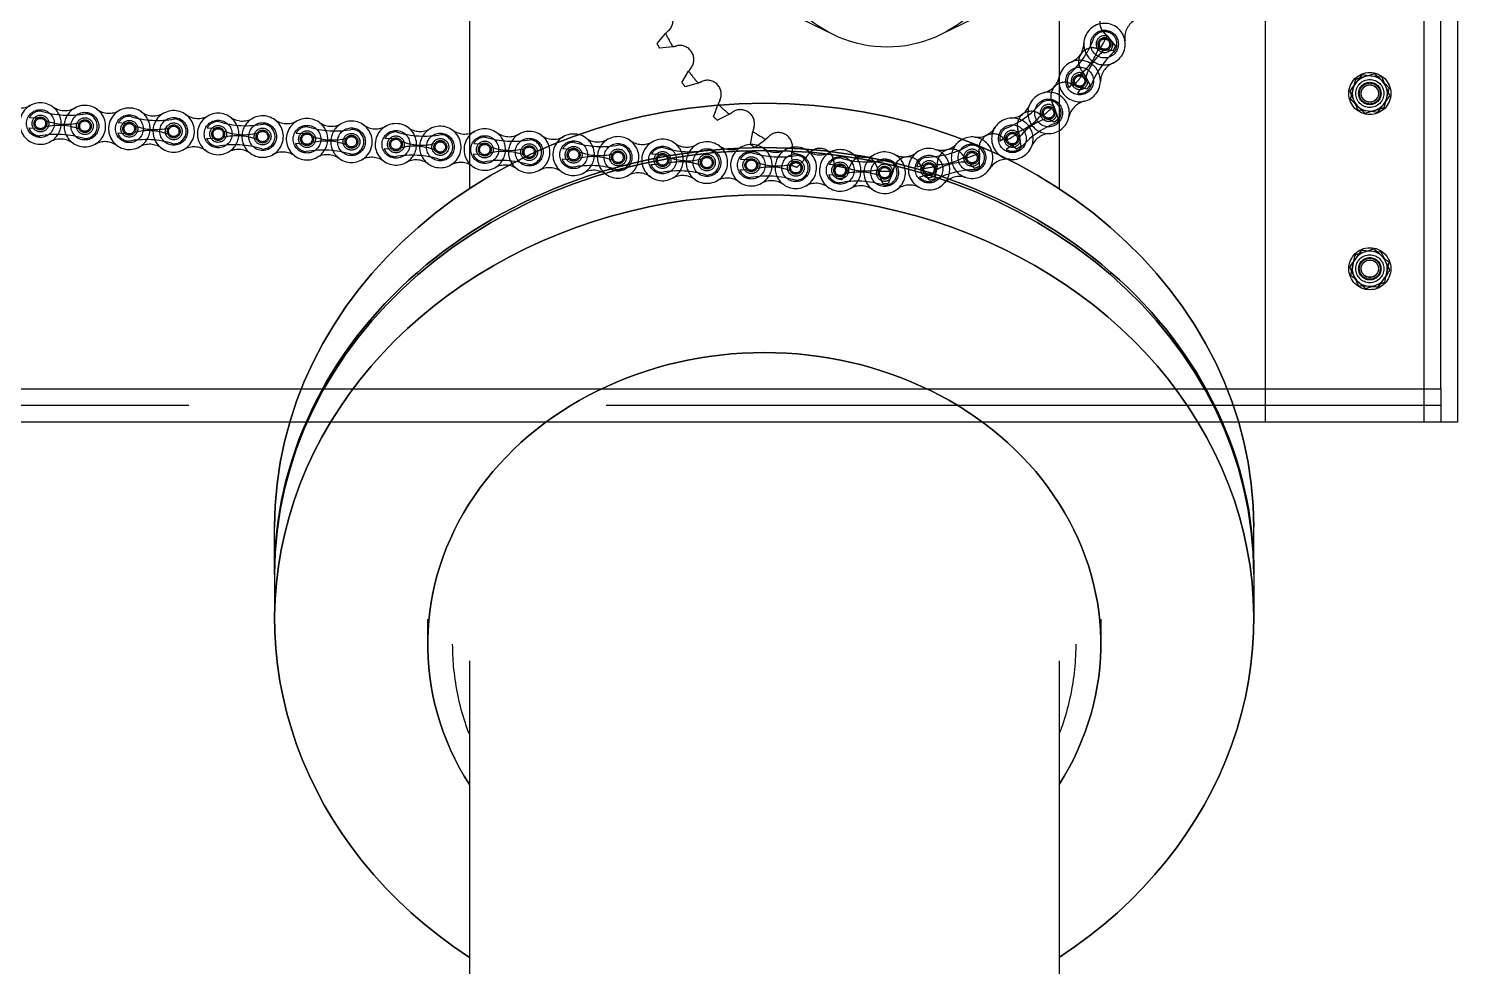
# Model space of a CAD drawing. Header units: metres. Extents: x 0 to 63075, y 0 to 44550.
# Drawn here: x 39748 to 40155.7, y 35649 to 35916.6 of the extents above; entities that cross this region are included whole.
import ezdxf

# ---------------------------------------------------------------- set-up
doc = ezdxf.new("R2010")
doc.units = ezdxf.units.M
doc.header["$LTSCALE"] = 75
doc.linetypes.add('HIDDEN2', pattern=[4.7625, 3.175, -1.5875])
for name, color, linetype in [('SDM', 7, 'Continuous'), ('SL1', 8, 'Continuous'), ('SL4', 4, 'Continuous'), ('ST1', 7, 'HIDDEN2')]:
    doc.layers.add(name, color=color, linetype=linetype)

# ---------------------------------------------------------------- blocks, each defined once
blk = doc.blocks.new('A$Cf33ee68d')
at = {"layer": 'SL1', "extrusion": (2.28848e-17, 1, 0)}
for p, q in [((16190.85, 7768.55), (16190.85, 7667.5)), ((16359.13, 7768.55), (16359.13, 7667.5)), ((16135.29, 7558.22), (16135.29, 7570.92)), ((16414.69, 7558.22), (16414.69, 7570.92)), ((16135.29, 7557.42), (16135.29, 7544.72)), ((16414.69, 7557.42), (16414.69, 7544.72)), ((16178.95, 7544.72), (16178.95, 7537.58)), ((16371.03, 7544.72), (16371.03, 7537.58)), ((16190.85, 7532.82), (16190.85, 7200.9)), ((16359.13, 7532.82), (16359.13, 7200.9))]:
    blk.add_line(p, q, dxfattribs=at)
at = {"layer": 'SL1'}
for centre, major_axis, start_param, end_param in [((16274.99, 7570.92), (-139.7, 0), -1.570796, 0), ((16274.99, 7570.92), (139.7, 0), 0, 1.570796), ((16274.99, 7558.22), (-139.7, 0), -1.570796, 0.003306), ((16274.99, 7557.42), (-139.7, 0), -1.570796, 0), ((16274.99, 7558.22), (139.7, 0), -0.003306, 1.570796), ((16274.99, 7557.42), (139.7, 0), 0, 1.570796), ((16274.99, 7544.72), (-139.7, 0), -1.570796, 0.924451), ((16274.99, 7544.72), (139.7, 0), -0.924451, 1.570796), ((16274.99, 7537.58), (-96.04, 0), -1.570796, 0.503102), ((16274.99, 7537.58), (96.04, 0), -0.503102, 1.570796)]:
    blk.add_ellipse(centre, major_axis=major_axis, ratio=0.866025, start_param=start_param, end_param=end_param, dxfattribs=at)
at = {"layer": 'SL1', "extrusion": (0, 0, -1)}
for centre, major_axis, start_param, end_param in [((16274.99, 7570.92), (-139.7, 0), 0, 1.570796), ((16274.99, 7570.92), (139.7, 0), -1.570796, 0), ((16274.99, 7558.22), (-139.7, 0), -0.003306, 1.570796), ((16274.99, 7557.42), (-139.7, 0), 0, 1.570796), ((16274.99, 7558.22), (139.7, 0), -1.570796, 0.003306), ((16274.99, 7557.42), (139.7, 0), -1.570796, 0), ((16274.99, 7544.72), (-139.7, 0), -0.924451, 1.570796), ((16274.99, 7544.72), (139.7, 0), -1.570796, 0.924451), ((16274.99, 7537.58), (-96.04, 0), -0.503102, 1.570796), ((16274.99, 7537.58), (96.04, 0), -1.570796, 0.503102)]:
    blk.add_ellipse(centre, major_axis=major_axis, ratio=0.866025, start_param=start_param, end_param=end_param, dxfattribs=at)
at = {"layer": 'SL1'}
for points, knots in [([(16190.85, 7511.87), (16190.32, 7513.28), (16189.82, 7514.71), (16188.6, 7518.6), (16187.97, 7521.1), (16186.97, 7526.14), (16186.6, 7528.68), (16186.18, 7533.34), (16186.09, 7535.46), (16186.09, 7537.58)], [489.042937, 489.042937, 489.042937, 489.042937, 493.941422, 493.941422, 502.327132, 502.327132, 510.669111, 510.669111, 517.567791, 517.567791, 517.567791, 517.567791]), ([(16363.89, 7537.58), (16363.89, 7537.07), (16363.88, 7536.56), (16363.82, 7533.5), (16363.63, 7530.96), (16362.98, 7525.9), (16362.51, 7523.39), (16361.33, 7518.43), (16360.6, 7515.97), (16359.55, 7513), (16359.34, 7512.43), (16359.13, 7511.87)], [240.750622, 240.750622, 240.750622, 240.750622, 242.416519, 242.416519, 250.711045, 250.711045, 259.00923, 259.00923, 267.328975, 267.328975, 269.276811, 269.276811, 269.276811, 269.276811])]:
    blk.add_open_spline(points, degree=3, knots=knots, dxfattribs=at)
blk = doc.blocks.new('A$C6e6623c1')
at = {"layer": 'SL4'}
for p, q in [((4619.71, 1481.35), (4619.71, 1725.35)), ((4664.95, 1481.35), (4664.95, 1725.35)), ((4674.48, 1725.35), (4674.48, 1481.35)), ((4496.33, 1591.91), (4459.15, 1610.1)), ((4564.28, 1610.1), (4527.09, 1591.91)), ((4647.21, 1580.42), (4645.47, 1578.11)), ((4652.94, 1579.73), (4650.07, 1580.07)), ((4646.01, 1570.49), (4648.88, 1570.15)), ((4651.74, 1569.8), (4653.47, 1572.11)), ((4646.99, 1530.32), (4645.36, 1527.94)), ((4652.75, 1529.87), (4649.87, 1530.09)), ((4651.96, 1519.9), (4653.59, 1522.28)), ((4646.2, 1520.35), (4649.08, 1520.13)), ((3717.21, 1490.88), (4619.71, 1490.88)), ((4619.71, 1481.35), (3912.48, 1481.35)), ((4664.95, 1481.35), (4619.71, 1481.35)), ((4674.48, 1481.35), (4664.95, 1481.35))]:
    blk.add_line(p, q, dxfattribs=at)
blk.add_circle((4511.71, 1623.35), 35, dxfattribs=at)
for centre, start, end in [((4649.48, 1575.11), 143.1301, 203.1301), ((4649.48, 1575.11), 83.1301, 143.1301), ((4649.48, 1575.11), 23.1301, 83.1301), ((4649.48, 1575.11), 323.1301, 23.1301), ((4649.48, 1575.11), 203.1301, 263.1301), ((4649.48, 1575.11), 263.1301, 323.1301), ((4649.48, 1525.11), 85.4648, 145.4648), ((4649.48, 1525.11), 25.4648, 85.4648), ((4649.48, 1525.11), 145.4648, 205.4648), ((4649.48, 1525.11), 325.4648, 25.4648), ((4649.48, 1525.11), 205.4648, 265.4648), ((4649.48, 1525.11), 265.4648, 325.4648)]:
    blk.add_arc(centre, 5, start, end, dxfattribs=at)
for points, knots in [([(4645.47, 1578.11), (4645.43, 1578.06), (4644.85, 1577.28), (4644.28, 1576.51), (4643.74, 1575.8)], [0, 0, 0, 0, 0.070201, 1, 1, 1, 1]), ([(4650.07, 1580.07), (4650.01, 1580.08), (4649.04, 1580.2), (4648.09, 1580.31), (4647.21, 1580.42)], [0, 0, 0, 0, 0.070201, 1, 1, 1, 1]), ([(4654.07, 1577.07), (4653.98, 1577.28), (4653.6, 1578.18), (4653.23, 1579.06), (4652.94, 1579.73)], [0, 0, 0, 0, 0.231849, 1, 1, 1, 1]), ([(4643.74, 1575.8), (4644.03, 1575.13), (4644.4, 1574.25), (4644.79, 1573.35), (4644.88, 1573.15)], [0, 0, 0, 0, 0.768151, 1, 1, 1, 1]), ([(4653.47, 1572.11), (4653.52, 1572.16), (4654.1, 1572.94), (4654.67, 1573.71), (4655.21, 1574.42)], [0, 0, 0, 0, 0.070201, 1, 1, 1, 1]), ([(4655.21, 1574.42), (4655.13, 1574.6), (4654.76, 1575.47), (4654.38, 1576.36), (4654.07, 1577.07)], [0, 0, 0, 0, 0.211001, 1, 1, 1, 1]), ([(4644.88, 1573.15), (4645.18, 1572.44), (4645.56, 1571.54), (4645.93, 1570.67), (4646.01, 1570.49)], [0, 0, 0, 0, 0.7889992, 1, 1, 1, 1]), ([(4648.88, 1570.15), (4648.94, 1570.14), (4649.91, 1570.02), (4650.86, 1569.91), (4651.74, 1569.8)], [0, 0, 0, 0, 0.070201, 1, 1, 1, 1]), ([(4649.87, 1530.09), (4649.8, 1530.1), (4648.83, 1530.18), (4647.88, 1530.25), (4646.99, 1530.32)], [0, 0, 0, 0, 0.070201, 1, 1, 1, 1]), ([(4653.99, 1527.26), (4653.89, 1527.46), (4653.47, 1528.35), (4653.06, 1529.21), (4652.75, 1529.87)], [0, 0, 0, 0, 0.231849, 1, 1, 1, 1]), ([(4645.36, 1527.94), (4645.32, 1527.89), (4644.76, 1527.09), (4644.22, 1526.3), (4643.72, 1525.57)], [0, 0, 0, 0, 0.070201, 1, 1, 1, 1]), ([(4643.72, 1525.57), (4644.03, 1524.91), (4644.44, 1524.05), (4644.86, 1523.16), (4644.96, 1522.96)], [0, 0, 0, 0, 0.768151, 1, 1, 1, 1]), ([(4655.23, 1524.65), (4655.15, 1524.83), (4654.74, 1525.68), (4654.32, 1526.56), (4653.99, 1527.26)], [0, 0, 0, 0, 0.211001, 1, 1, 1, 1]), ([(4644.96, 1522.96), (4645.29, 1522.26), (4645.71, 1521.38), (4646.12, 1520.53), (4646.2, 1520.35)], [0, 0, 0, 0, 0.788999, 1, 1, 1, 1]), ([(4653.59, 1522.28), (4653.63, 1522.33), (4654.19, 1523.13), (4654.73, 1523.92), (4655.23, 1524.65)], [0, 0, 0, 0, 0.070201, 1, 1, 1, 1]), ([(4649.08, 1520.13), (4649.15, 1520.12), (4650.12, 1520.04), (4651.07, 1519.97), (4651.96, 1519.9)], [0, 0, 0, 0, 0.070201, 1, 1, 1, 1])]:
    blk.add_open_spline(points, degree=3, knots=knots, dxfattribs=at)
at = {"layer": 'ST1'}
for p, q in [((4664.95, 1481.35), (4664.95, 1725.35)), ((4669.71, 1490.88), (4669.71, 1715.82)), ((4446.09, 1589.37), (4448.55, 1592.27)), ((4574.52, 1591.55), (4576.94, 1588.62)), ((4450.57, 1588.45), (4446.79, 1588.04)), ((4572.71, 1587.73), (4572.45, 1587.76)), ((4576.23, 1587.3), (4574.46, 1587.52)), ((4453.21, 1578.2), (4455.11, 1581.49)), ((4457.79, 1578.09), (4454.14, 1577.02)), ((4564.84, 1578.57), (4563.65, 1576.81)), ((4567.83, 1580.85), (4569.69, 1577.53)), ((4645.35, 1579.15), (4644.63, 1576.35)), ((4650.91, 1580.7), (4648.13, 1579.92)), ((4565.38, 1577.4), (4565.12, 1577.48)), ((4567.29, 1576.92), (4566.1, 1575.16)), ((4568.75, 1576.36), (4567.07, 1576.88)), ((4653.6, 1571.07), (4654.32, 1573.87)), ((4462.22, 1568.48), (4463.5, 1572.05)), ((4559.34, 1571.51), (4560.58, 1567.92)), ((4648.04, 1569.52), (4650.82, 1570.3)), ((4269.14, 1568.07), (4267.02, 1568.2)), ((4294.5, 1566.59), (4292.38, 1566.71)), ((4466.73, 1569.19), (4463.34, 1567.48)), ((4556.31, 1568.56), (4556.07, 1568.68)), ((4559.45, 1566.93), (4557.87, 1567.75)), ((4268.97, 1565.13), (4266.85, 1565.25)), ((4294.32, 1563.64), (4292.2, 1563.77)), ((4319.68, 1562.16), (4317.56, 1562.28)), ((4319.85, 1565.1), (4317.73, 1565.23)), ((4345.21, 1563.62), (4343.09, 1563.74)), ((4370.57, 1562.13), (4368.45, 1562.26)), ((4472.81, 1560.52), (4473.43, 1564.27)), ((4477.13, 1562.03), (4474.09, 1559.74)), ((4545.72, 1562.76), (4543.99, 1561.53)), ((4545.82, 1561.47), (4545.6, 1561.64)), ((4549.32, 1563.84), (4549.9, 1560.08)), ((4345.04, 1560.67), (4342.92, 1560.8)), ((4370.39, 1559.19), (4368.27, 1559.31)), ((4395.75, 1557.7), (4393.63, 1557.83)), ((4395.92, 1560.65), (4393.8, 1560.77)), ((4421.28, 1559.16), (4419.16, 1559.29)), ((4446.64, 1557.68), (4444.52, 1557.8)), ((4484.65, 1554.58), (4484.59, 1558.38)), ((4538.09, 1558.08), (4537.99, 1554.28)), ((4547.43, 1560.36), (4545.7, 1559.12)), ((4548.61, 1559.32), (4547.21, 1560.39)), ((4421.11, 1556.22), (4418.99, 1556.34)), ((4446.46, 1554.73), (4444.34, 1554.86)), ((4471.82, 1553.25), (4469.7, 1553.37)), ((4471.99, 1556.19), (4469.87, 1556.32)), ((4488.63, 1556.84), (4486.05, 1554.05)), ((4497.34, 1554.7), (4495.22, 1554.81)), ((4497.37, 1550.86), (4496.63, 1554.58)), ((4500.88, 1553.79), (4498.84, 1550.58)), ((4522.26, 1554.68), (4520.21, 1554.13)), ((4521.9, 1553.43), (4521.75, 1553.67)), ((4526.01, 1554.42), (4525.23, 1550.7)), ((4534.21, 1556.39), (4534.04, 1556.58)), ((4536.58, 1553.76), (4535.39, 1555.08)), ((4497.19, 1551.75), (4495.07, 1551.86)), ((4509.25, 1552.74), (4509.15, 1553)), ((4510.54, 1549.46), (4509.9, 1551.1)), ((4513.47, 1552.97), (4512.04, 1549.45)), ((4523.02, 1551.82), (4520.97, 1551.28)), ((4523.75, 1550.44), (4522.83, 1551.93)), ((4645.19, 1528.97), (4644.58, 1526.15)), ((4650.68, 1530.76), (4647.93, 1529.87)), ((4653.76, 1521.25), (4654.37, 1524.07)), ((4648.27, 1519.46), (4651.02, 1520.35)), ((3669.71, 1490.88), (4669.71, 1490.88)), ((4619.71, 1490.88), (4669.71, 1490.88)), ((4669.71, 1490.88), (4669.71, 1484.41)), ((4669.71, 1486.11), (3669.71, 1486.11)), ((4669.71, 1484.41), (4669.71, 1481.35))]:
    blk.add_line(p, q, dxfattribs=at)
for centre, radius in [((4573.78, 1589.2), 3.96), ((4573.78, 1589.2), 1.85), ((4573.78, 1589.2), 1.48), ((4566.68, 1578.67), 3.96), ((4566.68, 1578.67), 1.84), ((4566.68, 1578.67), 1.48), ((4649.48, 1575.11), 6), ((4649.48, 1575.11), 4), ((4649.48, 1575.11), 3.2), ((4649.48, 1575.11), 3), ((4649.48, 1575.11), 2.5), ((4649.48, 1575.11), 2.45), ((4270.16, 1566.54), 3.96), ((4282.84, 1565.79), 3.96), ((4557.82, 1569.57), 3.96), ((4557.82, 1569.57), 1.85), ((4557.82, 1569.57), 1.48), ((4270.16, 1566.54), 2.4), ((4270.16, 1566.54), 1.84), ((4270.16, 1566.54), 1.48), ((4282.84, 1565.79), 2.4), ((4282.84, 1565.79), 1.84), ((4282.84, 1565.79), 1.48), ((4295.52, 1565.05), 3.96), ((4295.52, 1565.05), 2.4), ((4295.52, 1565.05), 1.85), ((4295.52, 1565.05), 1.48), ((4308.19, 1564.31), 3.96), ((4308.19, 1564.31), 2.4), ((4308.19, 1564.31), 1.84), ((4308.19, 1564.31), 1.48), ((4320.87, 1563.57), 3.96), ((4320.87, 1563.57), 2.4), ((4333.55, 1562.82), 3.96), ((4346.23, 1562.08), 3.96), ((4547.48, 1562.2), 3.96), ((4320.87, 1563.57), 1.84), ((4320.87, 1563.57), 1.48), ((4333.55, 1562.82), 2.4), ((4333.55, 1562.82), 1.84), ((4333.55, 1562.82), 1.48), ((4346.23, 1562.08), 2.4), ((4346.23, 1562.08), 1.85), ((4346.23, 1562.08), 1.48), ((4358.91, 1561.34), 3.96), ((4358.91, 1561.34), 2.4), ((4358.91, 1561.34), 1.85), ((4358.91, 1561.34), 1.48), ((4371.59, 1560.6), 3.96), ((4371.59, 1560.6), 2.4), ((4371.59, 1560.6), 1.84), ((4371.59, 1560.6), 1.48), ((4384.26, 1559.85), 3.96), ((4384.26, 1559.85), 2.4), ((4384.26, 1559.85), 1.84), ((4396.94, 1559.11), 3.96), ((4396.94, 1559.11), 2.4), ((4409.62, 1558.37), 3.96), ((4422.3, 1557.63), 3.96), ((4547.48, 1562.2), 1.85), ((4547.48, 1562.2), 1.48), ((4384.26, 1559.85), 1.48), ((4396.94, 1559.11), 1.84), ((4396.94, 1559.11), 1.48), ((4409.62, 1558.37), 2.4), ((4409.62, 1558.37), 1.84), ((4409.62, 1558.37), 1.48), ((4422.3, 1557.63), 2.4), ((4422.3, 1557.63), 1.85), ((4422.3, 1557.63), 1.48), ((4434.98, 1556.88), 3.96), ((4434.98, 1556.88), 2.4), ((4434.98, 1556.88), 1.85), ((4434.98, 1556.88), 1.48), ((4447.66, 1556.14), 3.96), ((4447.66, 1556.14), 2.4), ((4447.66, 1556.14), 1.85), ((4447.66, 1556.14), 1.48), ((4460.33, 1555.4), 3.96), ((4460.33, 1555.4), 2.4), ((4473.01, 1554.66), 3.96), ((4485.69, 1553.91), 3.96), ((4523.71, 1553.53), 3.96), ((4535.98, 1556.8), 3.96), ((4535.98, 1556.8), 1.85), ((4535.98, 1556.8), 1.48), ((4460.33, 1555.4), 1.84), ((4460.33, 1555.4), 1.48), ((4473.01, 1554.66), 2.4), ((4473.01, 1554.66), 1.84), ((4473.01, 1554.66), 1.48), ((4485.69, 1553.91), 2.4), ((4485.69, 1553.91), 1.84), ((4485.69, 1553.91), 1.48), ((4498.37, 1553.17), 3.96), ((4498.37, 1553.17), 2.4), ((4498.37, 1553.17), 1.85), ((4498.37, 1553.17), 1.48), ((4511.05, 1552.51), 3.96), ((4511.05, 1552.51), 1.84), ((4511.05, 1552.51), 1.48), ((4523.71, 1553.53), 1.85), ((4523.71, 1553.53), 1.48), ((4649.48, 1525.11), 6), ((4649.48, 1525.11), 4), ((4649.48, 1525.11), 3.2), ((4649.48, 1525.11), 3), ((4649.48, 1525.11), 2.5), ((4649.48, 1525.11), 2.45)]:
    blk.add_circle(centre, radius, dxfattribs=at)
for centre, radius, start, end in [((4446.67, 1595.99), 4, 312.8866, 92.7465), ((4576.44, 1595.25), 4, 86.6009, 226.4608), ((4573.78, 1589.2), 5.92, 293.6027, 178.4693), ((4585.48, 1591), 5.92, 123.8884, 188.755), ((4463.22, 1577.35), 20.92, 131.3501, 134.5273), ((4511.71, 1623.35), 70.4, 206.201, 209.7178), ((4546.1, 1600.19), 26.32, 312.0762, 339.9959), ((4573.78, 1589.2), 3.55, 326.036, 146.036), ((4573.78, 1589.2), 2.4, 68.051, 236.036), ((4511.71, 1623.35), 70.4, 329.6296, 333.1463), ((4559.68, 1576.8), 20.92, 44.8201, 47.9973), ((4511.71, 1623.35), 73.9, 207.3779, 208.5409), ((4446.44, 1608.96), 20.92, 281.3915, 284.5688), ((4452.6, 1584.81), 4, 323.1723, 103.0322), ((4561.94, 1589.52), 5.92, 293.6027, 358.4693), ((4570.38, 1584.14), 4, 76.3152, 216.1751), ((4556.67, 1593.07), 16.17, 309.029, 343.043), ((4573.78, 1589.2), 5.92, 178.4694, 293.6027), ((4583.79, 1574.8), 16.17, 129.029, 163.043), ((4594.36, 1567.68), 26.32, 132.0762, 159.9959), ((4576.82, 1608.22), 20.92, 254.7786, 257.9559), ((4573.78, 1589.2), 2.4, 236.036, 10.28), ((4511.71, 1623.35), 73.9, 330.8065, 331.9695), ((4472.21, 1569.43), 20.92, 141.6358, 144.8131), ((4566.68, 1578.67), 5.92, 113.6027, 358.4693), ((4566.68, 1578.67), 5.92, 358.4693, 113.6028), ((4578.52, 1578.35), 5.92, 113.6027, 178.4693), ((4511.71, 1623.35), 73.9, 217.6636, 218.8266), ((4511.71, 1623.35), 70.4, 216.4868, 220.0035), ((4450.06, 1597.53), 20.92, 291.6772, 294.8545), ((4460.43, 1574.88), 4, 333.458, 113.3179), ((4555.09, 1581.09), 5.92, 283.3171, 348.1837), ((4562.43, 1574.3), 4, 66.0294, 205.8894), ((4566.68, 1578.67), 3.55, 146.036, 211.4827), ((4573.07, 1596.83), 20.92, 244.4929, 247.6702), ((4566.68, 1578.67), 2.4, 59.6017, 236.036), ((4511.71, 1623.35), 70.4, 319.3439, 322.8606), ((4566.68, 1578.67), 2.4, 236.036, 1.0669), ((4550.6, 1568.99), 20.92, 34.5343, 37.7116), ((4557.82, 1569.57), 5.92, 273.0315, 157.8981), ((4566.68, 1578.67), 3.55, 260.5894, 326.036), ((4511.71, 1623.35), 73.9, 320.5208, 321.6838), ((4264.4, 1576.88), 5.92, 234.215, 299.0816), ((4270.16, 1566.54), 5.92, 54.215, 299.0816), ((4270.16, 1566.54), 3.55, 86.6483, 152.095), ((4278.2, 1595.21), 26.32, 252.6885, 280.6082), ((4270.16, 1566.54), 5.92, 299.0816, 54.2151), ((4277.08, 1576.14), 5.92, 234.215, 299.0816), ((4282.84, 1565.79), 5.92, 119.0816, 234.2151), ((4282.84, 1565.79), 5.92, 234.215, 119.0816), ((4289.76, 1575.4), 5.92, 234.215, 299.0816), ((4295.52, 1565.05), 5.92, 54.215, 299.0816), ((4295.52, 1565.05), 5.92, 299.0816, 54.2151), ((4302.44, 1574.65), 5.92, 234.215, 299.0816), ((4308.19, 1564.31), 5.92, 234.215, 119.0816), ((4482.47, 1563.25), 20.92, 151.9215, 155.0988), ((4511.71, 1623.35), 70.4, 226.7725, 230.2892), ((4455.66, 1586.94), 20.92, 301.9629, 305.1402), ((4469.91, 1566.5), 4, 343.7437, 123.6037), ((4535.77, 1589.58), 26.32, 291.5049, 319.4246), ((4546.85, 1574.02), 5.92, 273.0315, 337.8981), ((4552.86, 1566.03), 4, 55.7437, 195.6037), ((4557.82, 1569.57), 5.92, 157.8981, 273.0314), ((4557.82, 1569.57), 2.4, 47.488, 215.4648), ((4557.82, 1569.57), 3.55, 305.4648, 125.4648), ((4511.71, 1623.35), 70.4, 309.0582, 312.5749), ((4540.27, 1562.92), 20.92, 24.2486, 27.4259), ((4569.41, 1567.14), 5.92, 103.3171, 168.1837), ((4275.54, 1549.84), 16.17, 69.6413, 103.6553), ((4277.45, 1582.49), 16.17, 249.6413, 283.6553), ((4282.84, 1565.79), 3.55, 266.6483, 86.6483), ((4295.52, 1565.05), 3.55, 86.6483, 152.095), ((4303.56, 1593.73), 26.32, 252.6885, 280.6082), ((4302.81, 1581), 16.17, 249.6413, 283.6553), ((4308.19, 1564.31), 5.92, 119.0816, 234.2151), ((4308.19, 1564.31), 3.55, 266.6483, 86.6483), ((4315.12, 1573.91), 5.92, 234.215, 299.0816), ((4320.87, 1563.57), 5.92, 54.215, 299.0816), ((4320.87, 1563.57), 3.55, 86.6483, 152.095), ((4328.91, 1592.24), 26.32, 252.6885, 280.6082), ((4320.87, 1563.57), 5.92, 299.0816, 54.2151), ((4327.8, 1573.17), 5.92, 234.215, 299.0816), ((4333.55, 1562.82), 5.92, 119.0816, 234.2151), ((4333.55, 1562.82), 5.92, 234.215, 119.0816), ((4333.55, 1562.82), 3.55, 266.6483, 86.6483), ((4340.47, 1572.43), 5.92, 234.215, 299.0816), ((4346.23, 1562.08), 5.92, 54.215, 299.0816), ((4346.23, 1562.08), 3.55, 86.6483, 152.095), ((4354.27, 1590.76), 26.32, 252.6885, 280.6082), ((4346.23, 1562.08), 5.92, 299.0816, 54.2151), ((4353.15, 1571.68), 5.92, 234.215, 299.0816), ((4358.91, 1561.34), 5.92, 119.0816, 234.2151), ((4358.91, 1561.34), 5.92, 234.215, 119.0816), ((4365.83, 1570.94), 5.92, 234.215, 299.0816), ((4371.59, 1560.6), 5.92, 54.215, 299.0816), ((4384.26, 1559.85), 5.92, 234.215, 119.0816), ((4511.71, 1623.35), 73.9, 227.9493, 229.1123), ((4547.48, 1562.2), 5.92, 93.0315, 337.8981), ((4547.48, 1562.2), 5.92, 337.898, 93.0315), ((4543.16, 1579.2), 16.17, 288.4578, 322.4718), ((4562.14, 1552.57), 16.17, 108.4578, 142.4718), ((4569.53, 1542.19), 26.32, 111.5049, 139.4246), ((4567.35, 1586.3), 20.92, 234.2072, 237.3845), ((4557.82, 1569.57), 2.4, 215.4648, 349.7014), ((4511.71, 1623.35), 73.9, 310.2351, 311.398), ((4270.16, 1566.54), 3.55, 201.2017, 266.6483), ((4274.8, 1537.12), 26.32, 72.6885, 100.6082), ((4275.91, 1556.19), 5.92, 54.215, 119.0816), ((4295.52, 1565.05), 3.55, 201.2017, 266.6483), ((4300.15, 1535.63), 26.32, 72.6885, 100.6082), ((4300.9, 1548.35), 16.17, 69.6413, 103.6553), ((4320.87, 1563.57), 3.55, 201.2017, 266.6483), ((4326.26, 1546.87), 16.17, 69.6413, 103.6553), ((4328.17, 1579.52), 16.17, 249.6413, 283.6553), ((4351.61, 1545.38), 16.17, 69.6413, 103.6553), ((4353.52, 1578.03), 16.17, 249.6413, 283.6553), ((4358.91, 1561.34), 3.55, 266.6483, 86.6483), ((4371.59, 1560.6), 3.55, 86.6483, 152.095), ((4379.63, 1589.27), 26.32, 252.6885, 280.6082), ((4371.59, 1560.6), 5.92, 299.0816, 54.2151), ((4378.51, 1570.2), 5.92, 234.215, 299.0816), ((4384.26, 1559.85), 5.92, 119.0816, 234.2151), ((4384.26, 1559.85), 3.55, 266.6483, 86.6483), ((4391.19, 1569.46), 5.92, 234.215, 299.0816), ((4396.94, 1559.11), 5.92, 54.215, 299.0816), ((4396.94, 1559.11), 3.55, 86.6483, 152.095), ((4404.98, 1587.79), 26.32, 252.6885, 280.6082), ((4396.94, 1559.11), 5.92, 299.0816, 54.2151), ((4403.87, 1568.71), 5.92, 234.215, 299.0816), ((4409.62, 1558.37), 5.92, 119.0816, 234.2151), ((4409.62, 1558.37), 5.92, 234.215, 119.0816), ((4409.62, 1558.37), 3.55, 266.6483, 86.6483), ((4416.54, 1567.97), 5.92, 234.215, 299.0816), ((4422.3, 1557.63), 5.92, 54.215, 299.0816), ((4422.3, 1557.63), 5.92, 299.0816, 54.2151), ((4429.22, 1567.23), 5.92, 234.215, 299.0816), ((4434.98, 1556.88), 5.92, 119.0816, 234.2151), ((4434.98, 1556.88), 5.92, 234.215, 119.0816), ((4441.9, 1566.49), 5.92, 234.215, 299.0816), ((4447.66, 1556.14), 5.92, 54.215, 299.0816), ((4493.67, 1558.99), 20.92, 162.2072, 165.3845), ((4511.71, 1623.35), 70.4, 237.0582, 240.5749), ((4463.06, 1577.52), 20.92, 312.2486, 315.4259), ((4480.74, 1559.95), 4, 354.0294, 133.8894), ((4535.98, 1556.8), 5.92, 252.4602, 137.3268), ((4537.48, 1568.54), 5.92, 262.7458, 327.6124), ((4541.97, 1559.6), 4, 45.458, 185.3179), ((4547.48, 1562.2), 3.55, 125.4648, 190.9114), ((4559.84, 1576.97), 20.92, 223.9215, 227.0988), ((4547.48, 1562.2), 2.4, 39.0437, 215.4648), ((4511.71, 1623.35), 70.4, 298.7725, 302.2892), ((4529.02, 1558.79), 20.92, 13.9629, 17.1402), ((4558.45, 1557.75), 5.92, 93.0315, 157.8981), ((4288.59, 1555.45), 5.92, 54.215, 119.0816), ((4301.27, 1554.7), 5.92, 54.215, 119.0816), ((4313.95, 1553.96), 5.92, 54.215, 119.0816), ((4325.51, 1534.15), 26.32, 72.6885, 100.6082), ((4326.63, 1553.22), 5.92, 54.215, 119.0816), ((4339.31, 1552.48), 5.92, 54.215, 119.0816), ((4346.23, 1562.08), 3.55, 201.2017, 266.6483), ((4350.87, 1532.66), 26.32, 72.6885, 100.6082), ((4351.98, 1551.73), 5.92, 54.215, 119.0816), ((4371.59, 1560.6), 3.55, 201.2017, 266.6483), ((4376.22, 1531.18), 26.32, 72.6885, 100.6082), ((4376.97, 1543.9), 16.17, 69.6413, 103.6553), ((4378.88, 1576.55), 16.17, 249.6413, 283.6553), ((4396.94, 1559.11), 3.55, 201.2017, 266.6483), ((4402.33, 1542.41), 16.17, 69.6413, 103.6553), ((4404.24, 1575.06), 16.17, 249.6413, 283.6553), ((4422.3, 1557.63), 3.55, 86.6483, 152.095), ((4430.34, 1586.3), 26.32, 252.6885, 280.6082), ((4429.59, 1573.58), 16.17, 249.6413, 283.6553), ((4434.98, 1556.88), 3.55, 266.6483, 86.6483), ((4447.66, 1556.14), 3.55, 86.6483, 152.095), ((4455.7, 1584.82), 26.32, 252.6885, 280.6082), ((4447.66, 1556.14), 5.92, 299.0816, 54.2151), ((4454.58, 1565.74), 5.92, 234.215, 299.0816), ((4460.33, 1555.4), 5.92, 119.0816, 234.2151), ((4460.33, 1555.4), 5.92, 234.215, 119.0816), ((4460.33, 1555.4), 3.55, 266.6483, 86.6483), ((4467.26, 1565), 5.92, 234.215, 299.0816), ((4473.01, 1554.66), 5.92, 54.215, 299.0816), ((4473.01, 1554.66), 3.55, 86.6483, 152.095), ((4511.71, 1623.35), 73.9, 238.2351, 239.398), ((4481.05, 1583.33), 26.32, 252.6885, 280.6082), ((4473.01, 1554.66), 5.92, 299.0816, 54.2151), ((4479.93, 1564.26), 5.92, 234.215, 299.0816), ((4485.69, 1553.91), 5.92, 119.0816, 234.2151), ((4485.69, 1553.91), 5.92, 234.215, 119.0816), ((4505.45, 1556.8), 20.92, 172.4929, 175.6702), ((4511.71, 1623.35), 70.4, 247.3439, 250.8606), ((4485.69, 1553.91), 3.55, 266.6483, 86.6483), ((4472.03, 1569.57), 20.92, 322.5343, 325.7116), ((4492.61, 1563.52), 5.92, 234.215, 299.0816), ((4492.55, 1555.44), 4, 4.3152, 144.1751), ((4498.37, 1553.17), 5.92, 54.6011, 299.4678), ((4498.37, 1553.17), 5.92, 299.4677, 54.6012), ((4505.23, 1562.82), 5.92, 234.6011, 299.4678), ((4511.05, 1552.51), 5.92, 119.4677, 234.6012), ((4511.05, 1552.51), 5.92, 234.6011, 119.4678), ((4516.58, 1562.98), 5.92, 242.1746, 307.0412), ((4523.71, 1553.53), 5.92, 72.4602, 317.3268), ((4522.37, 1583.28), 26.32, 270.9336, 298.8533), ((4527.28, 1564.82), 5.92, 252.4602, 317.3268), ((4523.71, 1553.53), 5.92, 317.3268, 72.4602), ((4530.1, 1555.23), 4, 35.1723, 175.0322), ((4535.98, 1556.8), 5.92, 137.3269, 252.4601), ((4550.78, 1569.12), 20.92, 213.6358, 216.8131), ((4535.98, 1556.8), 2.4, 26.9248, 194.8935), ((4511.71, 1623.35), 70.4, 288.4868, 292.0035), ((4535.98, 1556.8), 3.55, 284.8935, 104.8935), ((4517.21, 1556.74), 20.92, 3.6772, 6.8545), ((4547.48, 1562.2), 2.4, 215.4648, 340.4858), ((4547.48, 1562.2), 3.55, 240.0181, 305.4648), ((4511.71, 1623.35), 73.9, 299.9493, 301.1123), ((4364.66, 1550.99), 5.92, 54.215, 119.0816), ((4377.34, 1550.25), 5.92, 54.215, 119.0816), ((4390.02, 1549.51), 5.92, 54.215, 119.0816), ((4401.58, 1529.69), 26.32, 72.6885, 100.6082), ((4402.7, 1548.76), 5.92, 54.215, 119.0816), ((4415.38, 1548.02), 5.92, 54.215, 119.0816), ((4422.3, 1557.63), 3.55, 201.2017, 266.6483), ((4426.94, 1528.21), 26.32, 72.6885, 100.6082), ((4427.68, 1540.93), 16.17, 69.6413, 103.6553), ((4447.66, 1556.14), 3.55, 201.2017, 266.6483), ((4453.04, 1539.44), 16.17, 69.6413, 103.6553), ((4454.95, 1572.09), 16.17, 249.6413, 283.6553), ((4473.01, 1554.66), 3.55, 201.2017, 266.6483), ((4478.39, 1537.96), 16.17, 69.6413, 103.6553), ((4480.31, 1570.61), 16.17, 249.6413, 283.6553), ((4511.71, 1623.35), 73.9, 248.5208, 249.6838), ((4498.37, 1553.17), 3.55, 87.0345, 152.4811), ((4517.44, 1556.76), 20.92, 182.7786, 185.9559), ((4511.71, 1623.35), 70.4, 257.6296, 261.1463), ((4506.21, 1581.9), 26.32, 253.0746, 280.9943), ((4505.56, 1569.17), 16.17, 250.0275, 284.0415), ((4482.27, 1563.34), 20.92, 332.8201, 335.9973), ((4504.99, 1553.11), 4, 14.6009, 154.4608), ((4511.05, 1552.51), 2.4, 6.7104, 177.0345), ((4529.24, 1558.85), 20.92, 193.0643, 196.2416), ((4511.05, 1552.51), 3.55, 267.0345, 87.0345), ((4493.45, 1559.05), 20.92, 343.1058, 346.283), ((4517.64, 1553.04), 4, 24.8866, 164.7465), ((4523.71, 1553.53), 3.55, 104.8935, 170.3401), ((4540.47, 1563.01), 20.92, 203.3501, 206.5273), ((4523.71, 1553.53), 2.4, 18.4855, 194.8935), ((4511.71, 1623.35), 70.4, 278.201, 281.7178), ((4537.33, 1527.05), 26.32, 90.9336, 118.8533), ((4525.64, 1570.97), 16.17, 267.8865, 301.9005), ((4534.05, 1539.36), 16.17, 87.8865, 121.9005), ((4505.23, 1556.82), 20.92, 353.3915, 356.5688), ((4535.98, 1556.8), 2.4, 194.8935, 329.1229), ((4511.71, 1623.35), 73.9, 289.6636, 290.8266), ((4545.98, 1550.46), 5.92, 82.7458, 147.6124), ((4428.05, 1547.28), 5.92, 54.215, 119.0816), ((4440.73, 1546.54), 5.92, 54.215, 119.0816), ((4452.29, 1526.72), 26.32, 72.6885, 100.6082), ((4453.41, 1545.79), 5.92, 54.215, 119.0816), ((4466.09, 1545.05), 5.92, 54.215, 119.0816), ((4477.65, 1525.24), 26.32, 72.6885, 100.6082), ((4478.77, 1544.31), 5.92, 54.215, 119.0816), ((4491.44, 1543.57), 5.92, 54.215, 119.0816), ((4498.37, 1553.17), 3.55, 201.5878, 267.0345), ((4511.71, 1623.35), 73.9, 258.8065, 259.9695), ((4503.2, 1523.78), 26.32, 73.0746, 100.9943), ((4503.86, 1536.51), 16.17, 70.0275, 104.0415), ((4511.05, 1552.51), 2.4, 177.0345, 309.0268), ((4511.71, 1623.35), 70.4, 267.9153, 271.4321), ((4511.71, 1623.35), 73.9, 269.0922, 270.2552), ((4523.71, 1553.53), 3.55, 219.4469, 284.8935), ((4523.71, 1553.53), 2.4, 194.8935, 319.905), ((4511.71, 1623.35), 73.9, 279.3779, 280.5409), ((4532.42, 1545.51), 5.92, 72.4602, 137.3268), ((4504.19, 1542.86), 5.92, 54.6011, 119.4678), ((4518.18, 1543.06), 5.92, 62.1746, 127.0412)]:
    blk.add_arc(centre, radius, start, end, dxfattribs=at)
for points, knots in [([(4648.13, 1579.92), (4648.06, 1579.91), (4647.12, 1579.64), (4646.2, 1579.39), (4645.35, 1579.15)], [0, 0, 0, 0, 0.070201, 1, 1, 1, 1]), ([(4650.91, 1580.7), (4651.08, 1580.53), (4651.75, 1579.88), (4652.45, 1579.19), (4652.97, 1578.69)], [0, 0, 0, 0, 0.257551, 1, 1, 1, 1]), ([(4652.97, 1578.69), (4653.16, 1578.5), (4653.86, 1577.82), (4654.54, 1577.15), (4655.03, 1576.67)], [0, 0, 0, 0, 0.2686336, 1, 1, 1, 1]), ([(4644.63, 1576.35), (4644.61, 1576.28), (4644.37, 1575.34), (4644.14, 1574.41), (4643.92, 1573.55)], [0, 0, 0, 0, 0.070201, 1, 1, 1, 1]), ([(4654.32, 1573.87), (4654.34, 1573.94), (4654.58, 1574.88), (4654.81, 1575.81), (4655.03, 1576.67)], [0, 0, 0, 0, 0.070201, 1, 1, 1, 1]), ([(4643.92, 1573.55), (4644.09, 1573.38), (4644.76, 1572.73), (4645.46, 1572.04), (4645.98, 1571.53)], [0, 0, 0, 0, 0.257551, 1, 1, 1, 1]), ([(4645.98, 1571.53), (4646.17, 1571.35), (4646.87, 1570.67), (4647.55, 1570), (4648.04, 1569.52)], [0, 0, 0, 0, 0.268634, 1, 1, 1, 1]), ([(4650.82, 1570.3), (4650.89, 1570.31), (4651.83, 1570.58), (4652.75, 1570.83), (4653.6, 1571.07)], [0, 0, 0, 0, 0.0702006, 1, 1, 1, 1]), ([(4647.93, 1529.87), (4647.87, 1529.84), (4646.94, 1529.54), (4646.03, 1529.25), (4645.19, 1528.97)], [0, 0, 0, 0, 0.070201, 1, 1, 1, 1]), ([(4650.68, 1530.76), (4650.86, 1530.59), (4651.56, 1529.97), (4652.28, 1529.31), (4652.82, 1528.82)], [0, 0, 0, 0, 0.2575513, 1, 1, 1, 1]), ([(4644.58, 1526.15), (4644.57, 1526.08), (4644.37, 1525.13), (4644.17, 1524.2), (4643.98, 1523.33)], [0, 0, 0, 0, 0.070201, 1, 1, 1, 1]), ([(4652.82, 1528.82), (4653.02, 1528.65), (4653.74, 1528), (4654.45, 1527.36), (4654.97, 1526.89)], [0, 0, 0, 0, 0.2686336, 1, 1, 1, 1]), ([(4654.37, 1524.07), (4654.38, 1524.14), (4654.58, 1525.09), (4654.78, 1526.02), (4654.97, 1526.89)], [0, 0, 0, 0, 0.070201, 1, 1, 1, 1]), ([(4643.98, 1523.33), (4644.16, 1523.16), (4644.86, 1522.54), (4645.59, 1521.88), (4646.13, 1521.4)], [0, 0, 0, 0, 0.257551, 1, 1, 1, 1]), ([(4646.13, 1521.4), (4646.32, 1521.22), (4647.05, 1520.57), (4647.76, 1519.93), (4648.27, 1519.46)], [0, 0, 0, 0, 0.2686336, 1, 1, 1, 1]), ([(4651.02, 1520.35), (4651.08, 1520.38), (4652.01, 1520.68), (4652.92, 1520.97), (4653.76, 1521.25)], [0, 0, 0, 0, 0.070201, 1, 1, 1, 1])]:
    blk.add_open_spline(points, degree=3, knots=knots, dxfattribs=at)

msp = doc.modelspace()

# ---------------------------------------------------------------- block references
at = {"layer": 'SDM'}
for name, p in [('A$Cf33ee68d', (23682.93, 28203.37)), ('A$C6e6623c1', (35481.24, 34322.92))]:
    msp.add_blockref(name, p, dxfattribs=at)

doc.saveas('drawing.dxf')
